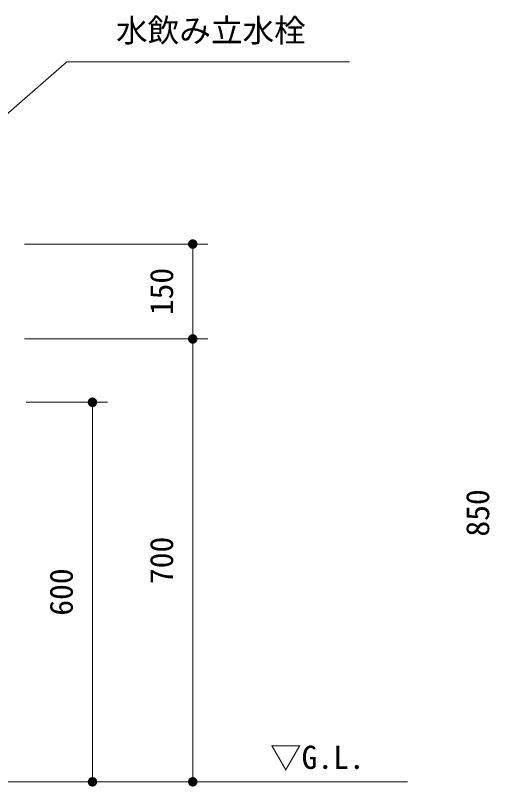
# Model space of a CAD drawing. Units: millimetres at full size, sheet at 1:20. Extents: x 0 to 8400, y 0 to 5940.
# Drawn here: x 1952 to 2701, y 1526 to 2745 of the extents above; entities that cross this region are included whole.
import ezdxf
from ezdxf.enums import TextEntityAlignment as Align

# ---------------------------------------------------------------- set-up
doc = ezdxf.new("R2010")
doc.units = ezdxf.units.MM
doc.header["$LTSCALE"] = 20
for name, color, linetype, lineweight in [('D-STR', 1, 'Continuous', 13), ('D-STR-DIM', 7, 'Continuous', 13), ('D-STR-HTXT', 7, 'Continuous', 13)]:
    doc.layers.add(name, color=color, linetype=linetype, lineweight=lineweight)
doc.styles.add('ＭＳ ゴシック', font='')
doc.styles.get('ＭＳ ゴシック').set_extended_font_data('MS Gothic')

# ---------------------------------------------------------------- blocks, each defined once
blk = doc.blocks.new('filled_dot')
at = {"color": 0, "linetype": 'Continuous', "lineweight": -2, "const_width": 1.25}
blk.add_lwpolyline([(-0.625, 0, 1), (0.625, 0, 1)], format="xyb", close=True, dxfattribs=at)

msp = doc.modelspace()

# ---------------------------------------------------------------- linework, layer by layer
at = {"layer": 'D-STR'}
msp.add_line((491.47, 1533.86), (2571.47, 1533.86), dxfattribs=at)
at = {"layer": 'D-STR-DIM'}
for p, q in [((1965.99, 2383.86), (2255.95, 2383.86)), ((2231.95, 2383.86), (2231.95, 2233.86)), ((1965.99, 2233.86), (2255.95, 2233.86)), ((1965.99, 2233.86), (2255.95, 2233.86)), ((2231.95, 2233.86), (2231.95, 1533.86)), ((1968.45, 2133.86), (2097.41, 2133.86)), ((2073.41, 2133.86), (2073.41, 1533.86)), ((1968.45, 1533.86), (2097.41, 1533.86)), ((2005.99, 1533.86), (2255.95, 1533.86))]:
    msp.add_line(p, q, dxfattribs=at)
at = {"layer": 'D-STR-HTXT'}
msp.add_lwpolyline([(1736.71, 2413.86), (2032.84, 2672.1), (2092.84, 2672.1), (2479.64, 2672.1)], dxfattribs=at)

# ---------------------------------------------------------------- block references
at = {"layer": 'D-STR-DIM', "xscale": 6, "yscale": 6}
for p, rotation in [((2231.95, 2383.86), 270), ((2231.95, 2233.86), 90), ((2231.95, 2233.86), 270), ((2073.41, 2133.86), 270), ((2073.41, 1533.86), 90), ((2231.95, 1533.86), 90)]:
    msp.add_blockref('filled_dot', p, dxfattribs=dict(at, rotation=rotation))

# ---------------------------------------------------------------- texts
at = {"layer": 'D-STR-DIM', "style": 'ＭＳ ゴシック'}
for s, p in [('150', (2164.19, 2308.86)), ('850', (2663.96, 1958.86)), ('700', (2164.19, 1883.86)), ('600', (2005.65, 1833.86))]:
    msp.add_text(s, height=36.66, rotation=90, dxfattribs=at).set_placement(p, align=Align.TOP_CENTER)
at = {"layer": 'D-STR-HTXT', "style": 'ＭＳ ゴシック'}
msp.add_text('水飲み立水栓', height=36.66, dxfattribs=at).set_placement((2110.59, 2739.85), align=Align.TOP_LEFT)
msp.add_text('▽G.L.', height=36.66, dxfattribs=at).set_placement((2503.78, 1591.01), align=Align.TOP_RIGHT)

doc.saveas('drawing.dxf')
